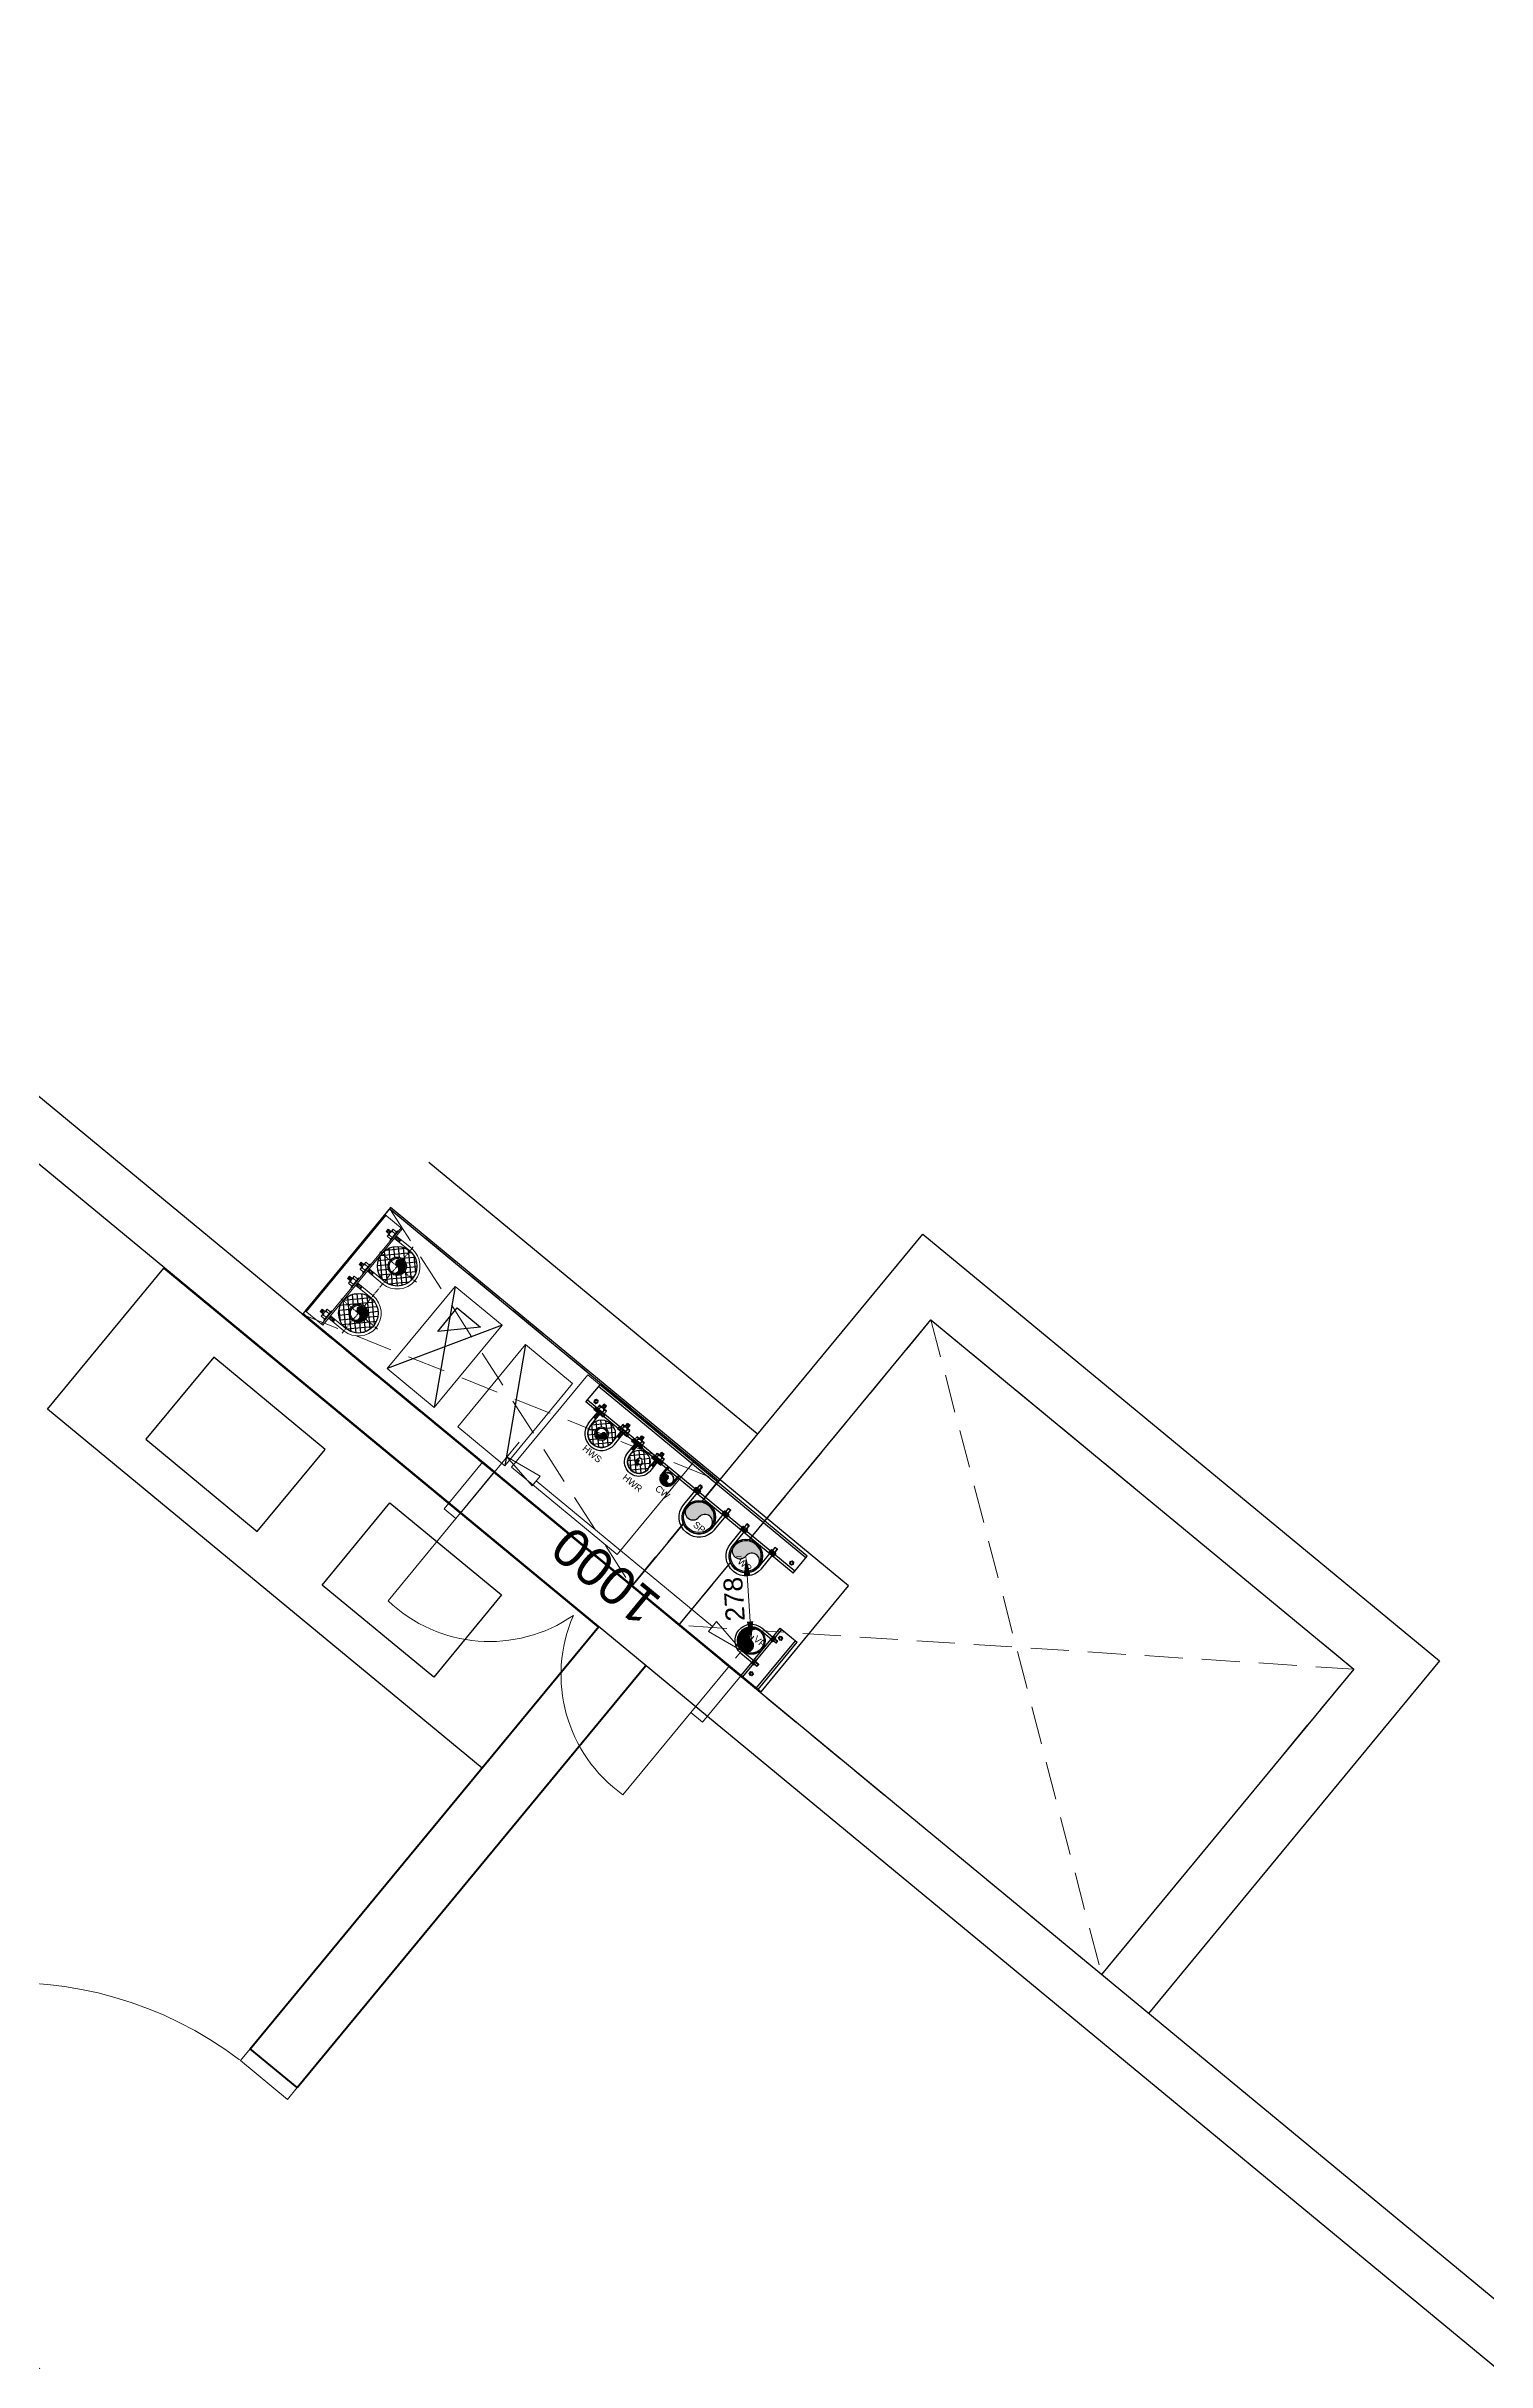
# Model space of a CAD drawing. Header units: millimetres. Extents: x -361681467 to 361175952, y -1292982 to 1550216.
# Drawn here: x -70717 to -65989, y 149950 to 157548 of the extents above; entities that cross this region are included whole.
import ezdxf

# ---------------------------------------------------------------- set-up
doc = ezdxf.new("R2010")
doc.units = ezdxf.units.MM
doc.header["$MEASUREMENT"] = 0
doc.set_wipeout_variables(frame=1)
for name, pattern in [('ACAD_ISO14W100', [24, 12, -3, 0, -3, 0, -3, 0, -3]), ('CENTER', [2, 1.25, -0.25, 0.25, -0.25]), ('COLD_WATER', [10.5, 6.5, -2, 0, -2]), ('HIDDEN', [0.375, 0.25, -0.125]), ('VENT', [3, 2, -1])]:
    doc.linetypes.add(name, pattern=pattern)
for name, color, linetype, lineweight in [('A-DOOR', 1, 'Continuous', 9), ('khung layout', 8, 'Continuous', 9), ('KT-lomo nuoc', 3, 'HIDDEN', 5), ('KT-Net cat', 1, 'Continuous', 40), ('SPE-MEP-HVAC', 140, 'Continuous', 0), ('SPE-MEP-M-SLAB OPENING', 4, 'Continuous', 0), ('SPE-MEP-M-WALL OPENING', 81, 'Continuous', 0), ('SPE-MEP-Plumbing', 90, 'Continuous', 0)]:
    doc.layers.add(name, color=color, linetype=linetype, lineweight=lineweight)
for name, color, linetype in [('A-DRAIN', 251, 'Continuous'), ('KT-Tuong', 1, 'Continuous'), ('M-CHILLEDWTR-35CHW', 63, 'CHW'), ('M-GENERAL-15', 6, 'Continuous'), ('MEP-00-GENERAL-15', 6, 'Continuous'), ('MEP-H-N-CWATR-50CW', 3, 'COLD_WATER'), ('MEP-H-N-DRAIN-70', 142, 'Continuous'), ('MEP-H-N-FITTING-35', 2, 'Continuous'), ('MEP-H-N-HWATR-50HW', 14, 'HWS'), ('MEP-H-N-HWATR-50HWR', 200, 'ACAD_ISO14W100'), ('MEP-H-N-VENT-35VE', 2, 'VENT'), ('MEP-M-DUCT-15', 6, 'Continuous'), ('MEP-M-DUCT-25', 7, 'Continuous'), ('SPE-MEP-General', 71, 'Continuous'), ('Xref_NT1+NT2_MBDV Cot vach_220729$0$ccu12-Thay', 7, 'Continuous')]:
    doc.layers.add(name, color=color, linetype=linetype)
doc.styles.get("Standard").update_dxf_attribs({"font": 'arial.ttf'})
doc.linetypes.add('CHW', pattern='A,10,-3.4,["CHW",Standard,S=1.8,R=0,X=-2.8,Y=-0.77],-3.4', length=16.8)
doc.linetypes.add('HWS', pattern='A,8.75,-0.785714,["HWS",Standard,S=3,R=0,X=0,Y=-1.5],-10.214286,8.75', length=28.5)
doc.dimstyles.new('SPE-DIM25', dxfattribs={"dimscale": 25, "dimtxt": 2.5, "dimasz": 2.5, "dimexe": 1.25, "dimexo": 0.625, "dimtad": 1, "dimdec": 0, "dimtxsty": 'Standard', "dimcen": 2.5, "dimadec": 0, "dimazin": 0, "dimtfac": 1, "dimtdec": 0, "dimtmove": 0, "dimatfit": 3, "dimldrblk": 'CLOSEDBLANK', "dimfxl": 1, "dimarcsym": 0})
doc.dimstyles.new('SPE-DIM50', dxfattribs={"dimscale": 50, "dimtxt": 2.5, "dimasz": 2.5, "dimexe": 1.25, "dimexo": 0.625, "dimtad": 1, "dimdec": 0, "dimtxsty": 'Standard', "dimblk": 'CLOSEDBLANK', "dimcen": 2.5, "dimadec": 0, "dimazin": 0, "dimtfac": 1, "dimtdec": 0, "dimtmove": 0, "dimatfit": 3, "dimldrblk": 'CLOSEDBLANK', "dimfxl": 1, "dimarcsym": 0})

# ---------------------------------------------------------------- blocks, each defined once
blk = doc.blocks.new('1.2 clear door')
for points in [[(50, 200), (50, 1400), (90, 1400), (90, 200)], [(0, 0), (50, 0), (50, 200), (0, 200)], [(1250, 0), (1300, 0), (1300, 200), (1250, 200)]]:
    blk.add_lwpolyline(points, close=True)
at = {"color": 8}
blk.add_arc((-2.6, 150), 1253.7, 2.48385, 85.39432, dxfattribs=at)
blk = doc.blocks.new('*U289')
at = {"linetype": 'HIDDEN', "ltscale": 500}
for p, q in [((1189.7, 524), (725.6, -1647.3)), ((1915.3, -1123.2), (0, 0))]:
    blk.add_line(p, q, dxfattribs=at)
blk.add_lwpolyline([(1189.7, 524), (1915.3, -1123.2), (725.6, -1647.3), (0, 0)], close=True, dxfattribs=at)
blk = doc.blocks.new('*U299')
at = {"layer": 'KT-lomo nuoc', "ltscale": 500}
for p, q in [((891.5, 1079.5), (347, -286.5)), ((1238.4, 792.9), (0, 0))]:
    blk.add_line(p, q, dxfattribs=at)
blk.add_lwpolyline([(891.5, 1079.5), (1238.4, 792.9), (347, -286.5), (0, 0)], close=True, dxfattribs=at)
blk = doc.blocks.new('A$C16B9592A')
at = {"layer": 'KT-lomo nuoc', "linetype": 'HIDDEN', "xscale": -0.9999999999999997, "rotation": 10.8976534755902}
blk.add_blockref('*U299', (9586.7, 16338.8, 0), dxfattribs=at)
at = {"layer": 'SPE-MEP-HVAC', "linetype": 'HIDDEN', "ltscale": 1000, "xscale": -1, "rotation": 254.2212213649985}
blk.add_blockref('*U289', (10843.9, 14717, 0), dxfattribs=at)
blk = doc.blocks.new('*U385')
at = {"color": 0}
blk.add_lwpolyline([(0, 0), (350, 0), (350, 200), (0, 200)], close=True, dxfattribs=at)
at = {"layer": 'MEP-M-DUCT-15'}
blk.add_lwpolyline([(50, 150), (150, 50), (50, 50), (50, 150)], dxfattribs=at)
for points in [[(50, 50), (50, 150), (150, 50), (50, 50)], [(150, 50), (300, 150), (50, 150), (150, 50)]]:
    blk.add_solid(points, dxfattribs=at)
at = {"layer": 'MEP-M-DUCT-25'}
for p, q in [((0, 200), (350, 0)), ((0, 0), (350, 200))]:
    blk.add_line(p, q, dxfattribs=at)
blk = doc.blocks.new('*U386')
at = {"color": 0}
blk.add_lwpolyline([(0, 0), (350, 0), (350, 200), (0, 200)], close=True, dxfattribs=at)
at = {"layer": 'MEP-M-DUCT-15'}
for points in [[(50, 50), (50, 150), (150, 50), (50, 50)], [(300, 150), (50, 150), (150, 50), (300, 150)]]:
    blk.add_solid(points, dxfattribs=at)
at = {"layer": 'MEP-M-DUCT-25'}
blk.add_line((0, 0), (350, 200), dxfattribs=at)
blk = doc.blocks.new('*U394')
at = {"color": 0, "linetype": 'Continuous'}
for p, q in [((-6.5, 3.8), (0, 7.5)), ((-6.5, -3.8), (-6.5, 3.8)), ((6.5, 3.8), (0, 7.5)), ((6.5, -3.8), (6.5, 3.8)), ((-6.5, -3.8), (0, -7.5)), ((6.5, -3.8), (0, -7.5))]:
    blk.add_line(p, q, dxfattribs=at)
for radius in [6.5, 3.4]:
    blk.add_circle((0, 0), radius, dxfattribs=at)
blk.add_arc((0, 0), 4, 250, 160, dxfattribs=at)
blk = doc.blocks.new('*U367')
at = {"layer": 'MEP-00-GENERAL-15'}
for p, q in [((-1881.9, 0), (-999.2, 0)), ((-1881.9, 0), (-1881.9, -72.2)), ((-999.2, 0), (-999.2, -72.2)), ((-1881.9, -7.2), (-999.2, -7.2)), ((-1881.9, -65), (-999.2, -65)), ((-1881.9, -72.2), (-999.2, -72.2))]:
    blk.add_line(p, q, dxfattribs=at)
at = {"layer": 'khung layout', "xscale": -1, "rotation": 270}
for p in [(-1856.9, -21.9), (-1024.2, -21.9)]:
    blk.add_blockref('*U394', p, dxfattribs=at)
blk = doc.blocks.new('nut3f')
at = {"linetype": 'Continuous'}
for p, q in [((4, 15), (3, 13)), ((15, 8), (4, 8)), ((4, -15), (3, -13)), ((15, -8), (4, -8))]:
    blk.add_line(p, q, dxfattribs=at)
blk.add_lwpolyline([(0, -16), (3, -16), (3, 16), (0, 16)], close=True)
for points in [[(4, 15, 0.295391), (4, 8, 0.147477), (4, -8, 0.295391), (4, -15)], [(15, -15, 0.295391), (15, -8, 0.147477), (15, 8, 0.295391), (15, 15, 0.295391)]]:
    blk.add_lwpolyline(points, format="xyb", dxfattribs=at)
for points in [[(3, -13), (3, 13)], [(4, 15), (15, 15)], [(15, 15), (16, 13), (16, -13), (15, -15)], [(16, -13), (16, 13)], [(15, -15), (4, -15)]]:
    blk.add_lwpolyline(points, dxfattribs=at)
blk = doc.blocks.new('A$C7E1B1627')
for p, q in [((5.4, 9.9, 0), (5.4, -3.5, 0)), ((15.6, 9.9, 0), (5.4, 9.9, 0)), ((6.4, 9.9, 0), (6.4, -3.5, 0)), ((14.5, 9.9, 0), (14.5, -3.5, 0)), ((15.6, -3.5, 0), (15.6, 9.9, 0)), ((5.4, -3.5, 0), (15.6, -3.5, 0)), ((6.9, -5, 0), (5.4, -3.5, 0)), ((5.4, -3.5, 0), (15.6, -3.5, 0)), ((14, -5, 0), (6.9, -5, 0)), ((15.6, -3.5, 0), (14, -5, 0))]:
    blk.add_line(p, q)
at = {"xscale": 0.6346153849304894, "yscale": 0.6350852196133432, "zscale": 0.6346153849304894, "rotation": 270}
blk.add_blockref('nut3f', (10.5, 20, 0), dxfattribs=at)
blk = doc.blocks.new('M80')
at = {"extrusion": (0, 0, -1)}
for p, q in [((0, 53.4), (-48, 53.4)), ((0, 45.2), (-48, 45.2)), ((0, -45.2), (-48, -45.2)), ((0, -53.4), (-48, -53.4))]:
    blk.add_line(p, q, dxfattribs=at)
for radius in [53.4, 45.2]:
    blk.add_arc((0, 0), radius, 89.99999, 269.99999, dxfattribs=at)
at = {"extrusion": (0, 0, -1), "xscale": -0.8181818181818181, "yscale": 0.8181818181818181, "zscale": 0.8181818181818181, "rotation": 89.99999494931724}
blk.add_blockref('A$C7E1B1627', (64.3, 57.9, 0), dxfattribs=at)
at = {"xscale": -0.8181818181818181, "yscale": 0.8181818181818181, "zscale": -0.8181818181818181, "rotation": 270.0000050506828}
blk.add_blockref('A$C7E1B1627', (-64.3, -57.9, 0), dxfattribs=at)
blk = doc.blocks.new('A$C2E6932DA')
blk.add_wipeout([(55.2, 0), (54.8, -6.9), (53.5, -13.7), (51.4, -20.3), (48.4, -26.6), (44.7, -32.5), (40.3, -37.8), (35.2, -42.6), (29.6, -46.6), (23.5, -50), (17.1, -52.5), (10.4, -54.3), (3.5, -55.1), (-3.5, -55.1), (-10.4, -54.3), (-17.1, -52.5), (-23.5, -50), (-29.6, -46.6), (-35.2, -42.6), (-40.3, -37.8), (-44.7, -32.5), (-48.4, -26.6), (-51.4, -20.3), (-53.5, -13.7), (-54.8, -6.9), (-55.2, 0), (-54.8, 6.9), (-53.5, 13.7), (-51.4, 20.3), (-48.4, 26.6), (-44.7, 32.5), (-40.3, 37.8), (-35.2, 42.6), (-29.6, 46.6), (-23.5, 50), (-17.1, 52.5), (-10.4, 54.3), (-3.5, 55.1), (3.5, 55.1), (10.4, 54.3), (17.1, 52.5), (23.5, 50), (29.6, 46.6), (35.2, 42.6), (40.3, 37.8), (44.7, 32.5), (48.4, 26.6), (51.4, 20.3), (53.5, 13.7), (54.8, 6.9)])
h = blk.add_hatch(color=256)
edge = h.paths.add_edge_path()
edge.add_arc((25.4, 0), 25.4, 0, 180)
edge.add_arc((-25.4, 0), 25.4, -180, 0, ccw=False)
edge.add_arc((0, 0), 50.8, 0, 180, ccw=False)
for radius in [55.2, 50.8]:
    blk.add_circle((0, 0), radius)
for centre, radius, start, end in [((0, 0), 50.8, 0, 180), ((25.4, 0), 25.4, 0, 180), ((-25.4, 0), 25.4, 180, 0)]:
    blk.add_arc(centre, radius, start, end)
blk = doc.blocks.new('Pipe-DN32')
for points in [[(-98, -50, 0.414214), (-80, -68), (-80, -50, -1)], [(-62, -50, 1), (-80, -50)], [(-62, -50), (-80, -50), (-80, -68, 0.414214)]]:
    blk.add_hatch(color=256).paths.add_polyline_path(points)
at = {"layer": 'M-GENERAL-15'}
h = blk.add_hatch(dxfattribs=at)
h.set_pattern_fill('ANSI37', color=256, scale=5, style=0)
h.set_pattern_definition([(45, (520, 1422.5), (-11.22532, 11.22532), []), (135, (520, 1422.5), (-11.22532, -11.22532), [])])
edge = h.paths.add_edge_path()
edge.add_arc((-80, -50), 45, 0, 360)
edge = h.paths.add_edge_path(flags=17)
edge.add_arc((-80, -50), 22.5, 0, 360)
for radius in [22.5, 18]:
    blk.add_circle((-80, -50), radius)
for centre, start, end in [((-89, -50), 180, 0), ((-71, -50), 0, 180)]:
    blk.add_arc(centre, 9, start, end)
at = {"layer": 'M-CHILLEDWTR-35CHW'}
blk.add_circle((-80, -50), 45, dxfattribs=at)
at = {"layer": 'MEP-H-N-FITTING-35'}
for p, q in [((-150, 2.5), (-150, -5)), ((-110, 2.5), (-150, 2.5)), ((-145, 17.5), (-145, 2.5)), ((-115, 17.5), (-145, 17.5)), ((-137.5, 2.5), (-137.5, 12.4)), ((-125, 30), (-135, 30)), ((-135, 17.5), (-135, 30)), ((-125, 25.8), (-135, 25.8)), ((-125, 21.7), (-135, 21.7)), ((-125, 17.5), (-125, 30)), ((-122.5, 2.5), (-122.5, 12.4)), ((-115, 17.5), (-115, 2.5)), ((-110, 2.5), (-110, -5)), ((-50, 2.5), (-50, -5)), ((-10, 2.5), (-50, 2.5)), ((-45, 17.5), (-45, 2.5)), ((-15, 17.5), (-45, 17.5)), ((-37.5, 2.5), (-37.5, 12.4)), ((-25, 30), (-35, 30)), ((-35, 17.5), (-35, 30)), ((-25, 25.8), (-35, 25.8)), ((-25, 21.7), (-35, 21.7)), ((-25, 17.5), (-25, 30)), ((-22.5, 2.5), (-22.5, 12.4)), ((-15, 17.5), (-15, 2.5)), ((-10, 2.5), (-10, -5)), ((-110, -5), (-150, -5)), ((-135, -50), (-135, -4.6)), ((-125, -7.6), (-135, -7.6)), ((-125, -12.1), (-135, -12.1)), ((-125, -16.6), (-135, -16.6)), ((-125, -21.1), (-135, -21.1)), ((-125, -24.6), (-135, -24.6)), ((-125, -50), (-125, -4.6)), ((-10, -5), (-50, -5)), ((-35, -50), (-35, -4.6)), ((-25, -7.6), (-35, -7.6)), ((-25, -12.1), (-35, -12.1)), ((-25, -16.6), (-35, -16.6)), ((-25, -21.1), (-35, -21.1)), ((-25, -24.6), (-35, -24.6)), ((-25, -50), (-25, -4.6))]:
    blk.add_line(p, q, dxfattribs=at)
for centre, radius, start, end in [((-144.1, 10.7), 6.83, 14.37211, 97.43241), ((-130, 9.4), 8.08, 21.80452, 158.19548), ((-115.9, 10.7), 6.83, 82.56759, 165.62789), ((-44.1, 10.7), 6.83, 14.37211, 97.43241), ((-30, 9.4), 8.08, 21.80452, 158.19548), ((-15.9, 10.7), 6.83, 82.56759, 165.62789), ((-80, -50), 55, 180, 0), ((-80, -50), 45, 180, 0)]:
    blk.add_arc(centre, radius, start, end, dxfattribs=at)
blk = doc.blocks.new('*U392')
blk.add_blockref('Pipe-DN32', (172.5, 5))
blk = doc.blocks.new('Pipe-DN20')
for points in [[(-80, -38.5, -0.908893), (-90.5, -38.5, 0.386545), (-80, -48)], [(-69.5, -38.5, 0.908893), (-80, -38.5)], [(-69.5, -38.5), (-80, -38.5), (-80, -48, 0.386545)]]:
    blk.add_hatch(color=256).paths.add_polyline_path(points)
at = {"layer": 'M-GENERAL-15'}
h = blk.add_hatch(dxfattribs=at)
h.set_pattern_fill('ANSI37', color=256, scale=5, style=0)
h.set_pattern_definition([(45, (520, 1435), (-11.22532, 11.22532), []), (135, (520, 1435), (-11.22532, -11.22532), [])])
edge = h.paths.add_edge_path()
edge.add_arc((-80, -37.5), 37.5, 0, 360)
edge = h.paths.add_edge_path(flags=17)
edge.add_arc((-80, -37.5), 12.5, 0, 360)
for radius in [12.5, 10.5]:
    blk.add_circle((-80, -37.5), radius)
for centre, start, end in [((-85.2, -38), 185.46502, 354.53498), ((-74.8, -39), 5.46502, 174.53498)]:
    blk.add_arc(centre, 5.25, start, end)
at = {"layer": 'M-CHILLEDWTR-35CHW'}
blk.add_circle((-80, -37.5), 37.5, dxfattribs=at)
at = {"layer": 'MEP-H-N-FITTING-35'}
for p, q in [((-142.5, 7.5), (-142.5, 0)), ((-102.5, 0), (-142.5, 0)), ((-137.5, 22.5), (-137.5, 7.5)), ((-130, 7.5), (-130, 17.4)), ((-117.5, 35), (-127.5, 35)), ((-127.5, 22.5), (-127.5, 35)), ((-117.5, 30.8), (-127.5, 30.8)), ((-117.5, 26.7), (-127.5, 26.7)), ((-127.5, -38.5), (-127.5, 0)), ((-117.5, 22.5), (-117.5, 35)), ((-117.5, -38.5), (-117.5, 0)), ((-115, 7.5), (-115, 17.4)), ((-107.5, 22.5), (-107.5, 7.5)), ((-102.5, 7.5), (-102.5, 0)), ((-57.5, 7.5), (-57.5, 0)), ((-17.5, 0), (-57.5, 0)), ((-52.5, 22.5), (-52.5, 7.5)), ((-45, 7.5), (-45, 17.4)), ((-32.5, 35), (-42.5, 35)), ((-42.5, 22.5), (-42.5, 35)), ((-32.5, 30.8), (-42.5, 30.8)), ((-32.5, 26.7), (-42.5, 26.7)), ((-42.5, -38.5), (-42.5, 0)), ((-32.5, 22.5), (-32.5, 35)), ((-32.5, -38.5), (-32.5, 0)), ((-30, 7.5), (-30, 17.4)), ((-22.5, 22.5), (-22.5, 7.5)), ((-17.5, 7.5), (-17.5, 0)), ((-117.5, -2.6), (-127.5, -2.6)), ((-117.5, -7.1), (-127.5, -7.1)), ((-117.5, -11.6), (-127.5, -11.6)), ((-117.5, -16.1), (-127.5, -16.1)), ((-117.5, -19.6), (-127.5, -19.6)), ((-32.5, -2.6), (-42.5, -2.6)), ((-32.5, -7.1), (-42.5, -7.1)), ((-32.5, -11.6), (-42.5, -11.6)), ((-32.5, -16.1), (-42.5, -16.1)), ((-32.5, -19.6), (-42.5, -19.6))]:
    blk.add_line(p, q, dxfattribs=at)
at = {"layer": 'MEP-H-N-FITTING-35', "linetype": 'Continuous'}
for p, q in [((-102.5, 7.5), (-142.5, 7.5)), ((-107.5, 22.5), (-137.5, 22.5)), ((-17.5, 7.5), (-57.5, 7.5)), ((-22.5, 22.5), (-52.5, 22.5))]:
    blk.add_line(p, q, dxfattribs=at)
at = {"layer": 'MEP-H-N-FITTING-35'}
for centre, radius, start, end in [((-136.6, 15.8), 6.83, 14.37211, 97.43241), ((-122.5, 14.4), 8.08, 21.80452, 158.19548), ((-108.4, 15.8), 6.83, 82.56759, 165.62789), ((-51.6, 15.8), 6.83, 14.37211, 97.43241), ((-37.5, 14.4), 8.08, 21.80452, 158.19548), ((-23.4, 15.8), 6.83, 82.56759, 165.62789), ((-80, -37.5), 47.5, 178.678, 1.322), ((-80, -37.5), 37.5, 178.51213, 1.48787)]:
    blk.add_arc(centre, radius, start, end, dxfattribs=at)
blk = doc.blocks.new('*U389')
blk.add_blockref('Pipe-DN20', (170, 0))
blk = doc.blocks.new('m110')
at = {"extrusion": (0, 0, -1)}
for p, q in [((0, 65.2), (-59.1, 65.2)), ((0, 55.2), (-59.1, 55.2)), ((0, -55.2), (-59.1, -55.2)), ((0, -65.2), (-59.1, -65.2))]:
    blk.add_line(p, q, dxfattribs=at)
for radius in [65.3, 55.2]:
    blk.add_arc((0, 0), radius, 90.00001, 270.00001, dxfattribs=at)
at = {"zscale": -1, "rotation": 269.9999949493172}
blk.add_blockref('A$C7E1B1627', (-79.1, 70.7, 0), dxfattribs=at)
at = {"extrusion": (0, 0, -1), "rotation": 90.00000505068277}
blk.add_blockref('A$C7E1B1627', (79.1, -70.7, 0), dxfattribs=at)
blk = doc.blocks.new('CHILLED-DN50')
at = {"layer": 'M-CHILLEDWTR-35CHW'}
for points in [[(-100, -96), (-100, -70, -1), (-126, -70, 0.414214)], [(-100, -70), (-74, -70, 1)], [(-100, -96, 0.414214), (-74, -70), (-100, -70)], [(74, -70, 1), (100, -70), (100, -96, -0.414214)], [(100, -70), (126, -70, 1)], [(100, -96, 0.414214), (126, -70), (100, -70)]]:
    blk.add_hatch(color=256, dxfattribs=at).paths.add_polyline_path(points)
at = {"layer": 'M-GENERAL-15'}
h = blk.add_hatch(dxfattribs=at)
h.set_pattern_fill('ANSI37', color=256, scale=5, style=0)
h.set_pattern_definition([(45, (500, 1402.5), (-11.22532, 11.22532), []), (135, (500, 1402.5), (-11.22532, -11.22532), [])])
edge = h.paths.add_edge_path()
edge.add_arc((-100, -70), 65, 0, 360)
edge = h.paths.add_edge_path(flags=17)
edge.add_arc((-100, -70), 30, 0, 360)
h = blk.add_hatch(dxfattribs=at)
h.set_pattern_fill('ANSI37', color=256, scale=5, style=0)
h.set_pattern_definition([(135, (-500, 1402.5), (11.22532, 11.22532), []), (45, (-500, 1402.5), (11.22532, -11.22532), [])])
edge = h.paths.add_edge_path()
edge.add_arc((100, -70), 65, 0, 360)
edge = h.paths.add_edge_path(flags=17)
edge.add_arc((100, -70), 30, 0, 360)
for p, q in [((205, 70), (-205, 70)), ((-205, -5), (-205, 70)), ((205, 65), (-205, 65)), ((205, 0), (-205, 0)), ((-190, 2.9), (-190, 0.4)), ((-150, 2.9), (-190, 2.9)), ((-185, 17.9), (-185, 2.9)), ((-155, 17.9), (-185, 17.9)), ((-177.5, 2.9), (-177.5, 12.8)), ((-165, 30.4), (-175, 30.4)), ((-175, 17.9), (-175, 30.4)), ((-165, 26.1), (-175, 26.1)), ((-165, 22.1), (-175, 22.1)), ((-165, 17.9), (-165, 30.4)), ((-162.5, 2.9), (-162.5, 12.8)), ((-155, 17.9), (-155, 2.9)), ((-150, 2.9), (-150, 0.4)), ((-50, 2.9), (-50, 0.4)), ((-10, 2.9), (-50, 2.9)), ((-45, 17.9), (-45, 2.9)), ((-15, 17.9), (-45, 17.9)), ((-37.5, 2.9), (-37.5, 12.8)), ((-25, 30.4), (-35, 30.4)), ((-35, 17.9), (-35, 30.4)), ((-25, 26.1), (-35, 26.1)), ((-25, 22.1), (-35, 22.1)), ((-25, 17.9), (-25, 30.4)), ((-22.5, 2.9), (-22.5, 12.8)), ((-15, 17.9), (-15, 2.9)), ((-10, 2.9), (-10, 0.4)), ((10, 2.9), (10, 0.4)), ((10, 2.9), (50, 2.9)), ((15, 17.9), (15, 2.9)), ((15, 17.9), (45, 17.9)), ((22.5, 2.9), (22.5, 12.8)), ((25, 30.4), (35, 30.4)), ((25, 17.9), (25, 30.4)), ((25, 26.1), (35, 26.1)), ((25, 22.1), (35, 22.1)), ((35, 17.9), (35, 30.4)), ((37.5, 2.9), (37.5, 12.8)), ((45, 17.9), (45, 2.9)), ((50, 2.9), (50, 0.4)), ((150, 2.9), (150, 0.4)), ((150, 2.9), (190, 2.9)), ((155, 17.9), (155, 2.9)), ((155, 17.9), (185, 17.9)), ((162.5, 2.9), (162.5, 12.8)), ((165, 30.4), (175, 30.4)), ((165, 17.9), (165, 30.4)), ((165, 26.1), (175, 26.1)), ((165, 22.1), (175, 22.1)), ((175, 17.9), (175, 30.4)), ((177.5, 2.9), (177.5, 12.8)), ((185, 17.9), (185, 2.9)), ((190, 2.9), (190, 0.4)), ((205, -5), (205, 70)), ((205, -5), (-205, -5)), ((-175, -70), (-175, -5)), ((-165, -7.2), (-175, -7.2)), ((-165, -11.7), (-175, -11.7)), ((-165, -16.2), (-175, -16.2)), ((-165, -20.7), (-175, -20.7)), ((-165, -24.2), (-175, -24.2)), ((-165, -70), (-165, -5)), ((-35, -70), (-35, -5)), ((-25, -7.2), (-35, -7.2)), ((-25, -11.7), (-35, -11.7)), ((-25, -16.2), (-35, -16.2)), ((-25, -20.7), (-35, -20.7)), ((-25, -24.2), (-35, -24.2)), ((-25, -70), (-25, -5)), ((25, -70), (25, -5)), ((25, -7.2), (35, -7.2)), ((25, -11.7), (35, -11.7)), ((25, -16.2), (35, -16.2)), ((25, -20.7), (35, -20.7)), ((25, -24.2), (35, -24.2)), ((35, -70), (35, -5)), ((165, -70), (165, -5)), ((165, -7.2), (175, -7.2)), ((165, -11.7), (175, -11.7)), ((165, -16.2), (175, -16.2)), ((165, -20.7), (175, -20.7)), ((165, -24.2), (175, -24.2)), ((175, -70), (175, -5))]:
    blk.add_line(p, q)
at = {"color": 8, "linetype": 'CENTER', "ltscale": 10}
for p, q in [((-100, -152), (-100, 3.5)), ((100, -152), (100, 3.5)), ((182.8, -70), (-184.5, -70))]:
    blk.add_line(p, q, dxfattribs=at)
for centre, radius, start, end in [((-184.1, 11.1), 6.83, 14.37211, 97.43241), ((-170, 9.8), 8.08, 21.80452, 158.19548), ((-155.9, 11.1), 6.83, 82.56759, 165.62789), ((-44.1, 11.1), 6.83, 14.37211, 97.43241), ((-30, 9.8), 8.08, 21.80452, 158.19548), ((-15.9, 11.1), 6.83, 82.56759, 165.62789), ((15.9, 11.1), 6.83, 14.37211, 97.43241), ((30, 9.8), 8.08, 21.80452, 158.19548), ((44.1, 11.1), 6.83, 82.56759, 165.62789), ((155.9, 11.1), 6.83, 14.37211, 97.43241), ((170, 9.8), 8.08, 21.80452, 158.19548), ((184.1, 11.1), 6.83, 82.56759, 165.62789), ((-100, -70), 75, 180, 0), ((100, -70), 75, 180, 0)]:
    blk.add_arc(centre, radius, start, end)
at = {"color": 2}
for centre, start, end in [((-113, -70), 180, 0), ((-87, -70), 0, 180), ((87, -70), 180, 0), ((113, -70), 0, 180)]:
    blk.add_arc(centre, 13, start, end, dxfattribs=at)
at = {"layer": 'M-CHILLEDWTR-35CHW'}
for centre, radius in [((-100, -70), 65), ((-100, -70), 30), ((-100, -70), 26), ((100, -70), 65), ((100, -70), 30), ((100, -70), 26)]:
    blk.add_circle(centre, radius, dxfattribs=at)
blk = doc.blocks.new('*U387')
blk.add_blockref('CHILLED-DN50', (205, 5))
blk = doc.blocks.new('*D366')
at = {"layer": 'Defpoints', "color": 0, "transparency": 16777216}
for p in [(311.6, -1628.2, 0), (109, -1818.4, 0.1), (109, -1818.4)]:
    blk.add_point(p, dxfattribs=at)
at = {"layer": 'SPE-MEP-HVAC', "color": 0, "lineweight": -2, "transparency": 16777216}
for p, q in [((266, -1671), (154.6, -1775.6)), ((300.9, -1616.8), (290.2, -1605.4)), ((98.3, -1807), (87.6, -1795.6))]:
    blk.add_line(p, q, dxfattribs=at)
at = {"layer": 'SPE-MEP-HVAC', "color": 0, "transparency": 16777216}
for points in [[(258.9, -1663.4), (273.1, -1678.6), (311.6, -1628.2)], [(147.4, -1768), (161.7, -1783.2), (109, -1818.4)]]:
    blk.add_solid(points, dxfattribs=at)
at = {"layer": 'SPE-MEP-HVAC', "color": 0, "transparency": 16777216, "insert": (177.7, -1688.6), "char_height": 62.5, "attachment_point": 5, "rotation": 43.19961}
blk.add_mtext('278', dxfattribs=at)
blk = doc.blocks.new('_ClosedBlank')
at = {"linetype": 'ByBlock', "lineweight": -2}
for p, q in [((-1, 0.167), (0, 0)), ((-1, 0.167), (-1, -0.167)), ((0, 0), (-1, -0.167))]:
    blk.add_line(p, q, dxfattribs=at)
blk = doc.blocks.new('*U388')
at = {"layer": 'MEP-00-GENERAL-15'}
for p, q in [((-1335.5, 0), (-1134.3, 0)), ((-1335.5, 0), (-1335.5, -72.2)), ((-1134.3, 0), (-1134.3, -72.2)), ((-1335.5, -7.2), (-1134.3, -7.2)), ((-1335.5, -65), (-1134.3, -65)), ((-1335.5, -72.2), (-1134.3, -72.2))]:
    blk.add_line(p, q, dxfattribs=at)
at = {"layer": 'khung layout', "xscale": -1, "rotation": 270}
for p in [(-1310.5, -21.9), (-1159.3, -21.9)]:
    blk.add_blockref('*U394', p, dxfattribs=at)
blk = doc.blocks.new('*D365')
at = {"layer": 'Defpoints', "color": 0, "transparency": 16777216}
for p in [(-201, -815.7, 0), (63.2, -815.7), (-0.3, -1815.7, 0)]:
    blk.add_point(p, dxfattribs=at)
at = {"layer": 'SPE-MEP-Plumbing', "color": 0, "lineweight": -2, "transparency": 16777216}
for p, q in [((-169.7, -815.7), (125.7, -815.7)), ((63.2, -1690.7), (63.2, -940.7)), ((31, -1815.7), (125.7, -1815.7))]:
    blk.add_line(p, q, dxfattribs=at)
at = {"layer": 'SPE-MEP-Plumbing', "color": 0, "lineweight": -2, "transparency": 16777216, "xscale": 125, "yscale": 125, "zscale": 125}
for p, rotation in [((63.2, -815.7), 90), ((63.2, -1815.7), 270)]:
    blk.add_blockref('_ClosedBlank', p, dxfattribs=dict(at, rotation=rotation))
at = {"layer": 'SPE-MEP-Plumbing', "color": 0, "transparency": 16777216, "insert": (-31.9, -1315.7), "char_height": 125, "attachment_point": 5, "rotation": 90}
blk.add_mtext('1000', dxfattribs=at)
blk = doc.blocks.new('A$C650A439E')
at = {"layer": 'SPE-MEP-Plumbing'}
for p, q in [((-199.4, -815.7, 0), (-549.4, -815.7, 0)), ((-199.4, -1815.7, 0), (-549.4, -1815.7, 0))]:
    blk.add_line(p, q, dxfattribs=at)
at = {"layer": 'SPE-MEP-Plumbing', "elevation": 0}
for points in [[(-199.4, -765.7), (-199.4, -815.7), (-0.3, -815.7), (-0.3, -765.7)], [(-199.4, -1865.7), (-199.4, -1815.7), (-0.3, -1815.7), (-0.3, -1865.7)]]:
    blk.add_lwpolyline(points, close=True, dxfattribs=at)
at = {"layer": 'SPE-MEP-Plumbing'}
for centre, start, end in [((-67.4, -850.7, 0), 175.8447, 254.16691), ((-67.4, -1780.7, 0), 105.83309, 184.1553)]:
    blk.add_arc(centre, 483.3, start, end, dxfattribs=at)
at = {"extrusion": (1.41421e-16, -1.11649e-20, -1), "xscale": -1, "rotation": 270.004523365185}
blk.add_blockref('*U367', (-367.8, 98.1, 0), dxfattribs=at)
at = {"layer": 'MEP-H-N-FITTING-35', "extrusion": (2.4718e-08, 6.62142e-09, 1), "xscale": 0.4645550527903626, "yscale": 0.4645550527903626, "zscale": 0.4645550527903626, "rotation": 179.9969742462926}
blk.add_blockref('M80', (342.7, -1268.9, 0), dxfattribs=at)
at = {"layer": 'MEP-H-N-FITTING-35', "rotation": 179.995432882547}
for p in [(311.6, -1428.7, 0), (311.6, -1428.7, 0), (311.6, -1628.7, 0), (311.6, -1628.7, 0)]:
    blk.add_blockref('m110', p, dxfattribs=at)
at = {"layer": 'MEP-H-N-HWATR-50HW', "rotation": 269.995476634815}
blk.add_blockref('*U392', (364.4, -914.8, 0), dxfattribs=at)
at = {"layer": 'MEP-H-N-VENT-35VE', "linetype": 'Continuous', "extrusion": (-7.07163e-17, -7.07051e-17, -1), "xscale": -0.8189338235294095, "yscale": 0.8189338235294101, "zscale": -0.8189338235294095, "rotation": 0.004479612916847841}
blk.add_blockref('A$C2E6932DA', (-109, -1818.4, -0.1), dxfattribs=at)
at = {"layer": 'SPE-MEP-M-SLAB OPENING', "rotation": 359.995476634815}
blk.add_blockref('*U387', (11, -75), dxfattribs=at)
at = {"layer": 'SPE-MEP-M-WALL OPENING', "color": 4, "rotation": 179.9954766348149}
blk.add_blockref('*U385', (386, -328.8, 0), dxfattribs=at)
at = {"layer": 'SPE-MEP-M-WALL OPENING', "color": 1, "rotation": 179.9954766348149}
blk.add_blockref('*U386', (386, -628.8), dxfattribs=at)
at = {"layer": 'SPE-MEP-HVAC', "char_height": 21.77, "attachment_point": 1, "rotation": 270}
for s, insert in [('HWS', (259.7, -990.2, 0)), ('HWR', (269.9, -1152.4, 0))]:
    blk.add_mtext_dynamic_manual_height_columns(s, width=59.992, gutter_width=108866.8, heights=[0], dxfattribs=dict(at, insert=insert))
at = {"extrusion": (-1.11649e-20, -1.41421e-16, -1), "xscale": -0.9999999999999999, "rotation": 0.00452336518505625}
blk.add_blockref('*U388', (-1335.2, -1865.8, 0), dxfattribs=at)
at = {"layer": 'MEP-H-N-CWATR-50CW', "extrusion": (-2.4718e-08, -6.62142e-09, -1), "xscale": 0.3799653488124057, "yscale": 0.3799653488124057, "zscale": -0.3799653488123937, "rotation": 270.0030257537064}
blk.add_blockref('A$C2E6932DA', (-342.7, -1268.8, 0), dxfattribs=at)
at = {"layer": 'MEP-H-N-DRAIN-70', "ltscale": 0.1, "extrusion": (7.07051e-17, -7.07163e-17, -1), "xscale": -0.9950657894736832, "yscale": 0.9950657894736831, "zscale": -0.9950657894736832, "rotation": 90.0044796123493}
for p in [(-311.6, -1428.2, 0), (-311.6, -1628.2, 0)]:
    blk.add_blockref('A$C2E6932DA', p, dxfattribs=at)
at = {"layer": 'MEP-H-N-FITTING-35', "xscale": 1.00124878968727, "yscale": 1.00124878968727, "zscale": 1.00124878968727, "rotation": 89.9955203870828}
blk.add_blockref('M80', (109.1, -1818.4, 0.1), dxfattribs=at)
at = {"layer": 'SPE-MEP-HVAC', "insert": (134.8, -1822.3, 0), "char_height": 21.77, "attachment_point": 1, "rotation": 270}
blk.add_mtext_dynamic_manual_height_columns('VP', width=59.992, gutter_width=108866.8, heights=[0], dxfattribs=at)
at = {"layer": 'SPE-MEP-Plumbing'}
dim = blk.add_linear_dim(base=(63.2, -815.7, 0), p1=(-0.3, -1815.7, 0), p2=(-201, -815.7, 0), angle=90, dimstyle='SPE-DIM50', dxfattribs=at)
dim.commit()
dim.dimension.update_dxf_attribs({"geometry": '*D365', "text_midpoint": (-31.9, -1315.7, 0)})
at = {"layer": 'SPE-MEP-General'}
blk.add_lwpolyline([(0, 0), (-0.2, -1950.2), (450.1, -1950.2), (450.3, 0)], close=True, dxfattribs=at)
at = {"layer": 'MEP-H-N-HWATR-50HWR', "xscale": -1, "rotation": 269.9954766348149}
blk.add_blockref('*U389', (363.8, -1251.1, 0), dxfattribs=at)
at = {"layer": 'SPE-MEP-HVAC', "char_height": 21.77, "attachment_point": 1, "rotation": 270}
for s, insert in [('CW', (310, -1258, 0)), ('SP', (297.9, -1429.7, 0)), ('WP', (297.9, -1619.2, 0))]:
    blk.add_mtext_dynamic_manual_height_columns(s, width=59.992, gutter_width=108866.8, heights=[0], dxfattribs=dict(at, insert=insert))
at = {"layer": 'SPE-MEP-HVAC'}
dim = blk.add_aligned_dim(p1=(311.6, -1628.2, 0), p2=(109, -1818.4, 0.1), distance=0, dimstyle='SPE-DIM25', dxfattribs=at)
dim.commit()
dim.dimension.update_dxf_attribs({"geometry": '*D366', "text_midpoint": (177.7, -1688.6, 0)})
blk = doc.blocks.new('A$C37EB1297')
at = {"layer": 'SPE-MEP-HVAC'}
blk.add_blockref('A$C650A439E', (26182.2, 3277.8, 0), dxfattribs=at)
at = {"layer": 'SPE-MEP-HVAC', "color": 1, "elevation": 0}
blk.add_lwpolyline([(26622.1, 1978.1), (26228.6, 1978.1), (26228.6, 2428.1), (26622.1, 2428.1)], close=True, dxfattribs=at)

msp = doc.modelspace()

# ---------------------------------------------------------------- linework, layer by layer
at = {"layer": 'A-DRAIN', "extrusion": (-1.10056e-06, 9.20833e-07, 1), "elevation": 41}
for points in [[(-70713.1, 153075.7), (-70331, 153538.3), (-68904.8, 152360.4), (-69286.9, 151897.9)], [(-69812, 152497.9), (-69589.4, 152768.1), (-69222.8, 152466.1), (-69445.3, 152195.9)]]:
    msp.add_lwpolyline(points, close=True, dxfattribs=at)
at = {"layer": 'A-DRAIN', "extrusion": (3.92969e-07, -3.12968e-07, 1), "elevation": 40.7}
msp.add_lwpolyline([(-70024.6, 152673.6), (-69801.3, 152943.1), (-70167.1, 153246.2), (-70390.4, 152976.6)], close=True, dxfattribs=at)
at = {"layer": 'KT-Net cat', "extrusion": (1.61756e-06, -1.33584e-06, 1), "elevation": 20}
for points in [[(-70048, 150976.3), (-68903.4, 152362.3)], [(-69893.7, 150849), (-68750.7, 152233.1)], [(-69893.7, 150849), (-70048, 150976.3)]]:
    msp.add_lwpolyline(points, dxfattribs=at)
at = {"layer": 'KT-Tuong'}
for p, q in [((-69461, 153885.7, 0), (-68383.1, 152995.5, 0)), ((-69588.3, 153731.5, 0), (-68510.4, 152841.2, 0))]:
    msp.add_line(p, q, dxfattribs=at)
at = {"layer": 'KT-Tuong', "elevation": 0}
for points in [[(-71883.3, 155044), (-59889.3, 145138.9)], [(-71833.5, 154782.3), (-59997.6, 145007.8)], [(-68795, 152493.5), (-67839.9, 153650.1), (-66143.5, 152249.2), (-67098.7, 151092.6)], [(-68640.8, 152366.1), (-67813, 153368.5), (-66425.1, 152222.3), (-67252.9, 151220)]]:
    msp.add_lwpolyline(points, dxfattribs=at)
at = {"layer": 'Xref_NT1+NT2_MBDV Cot vach_220729$0$ccu12-Thay', "extrusion": (-3.81165e-21, -3.29453e-06, 1), "elevation": 20}
for points in [[(-50734.5, 137616.8), (-52968, 139461.2), (-50454, 142505.4, 0.400724), (-51118.9, 150774), (-65797, 162894.2, 0.272258), (-70938.6, 163595, 0.114296), (-74918.6, 160636.5, -0.000247), (-76490.3, 158725.9), (-81646.6, 152482.1, 0.38048), (-81585.3, 152085.2), (-81276.9, 151830.5, -0.417134), (-81238.7, 151408.8), (-87543.2, 143769.2, -0.417133), (-87964.5, 143726.9), (-88273, 143981.6, 0.411319), (-88696.3, 143943.3), (-102523.3, 127202.8, 0.071629), (-103367.6, 125433.1, 0.050313), (-106100.2, 113163.4, 0.020998), (-106509, 107836.6, 0.504068), (-100691, 104089.9), (-92174.5, 107351, 0.080271), (-88480.7, 109650.8), (-67785.7, 134710.2, -0.414214), (-66380.8, 134844.2), (-58207.6, 128094.5, 0.41477), (-55386.6, 128366.3), (-50233.3, 134606.3)], [(-50799.5, 137538.1), (-53111.7, 139447.5), (-50533, 142570.1, 0.400609), (-51185.4, 150696.6), (-65861, 162814.7, 0.272153), (-70898.5, 163501.2, 0.114259), (-74840.2, 160571, -0.000247), (-76411.5, 158661), (-81563.7, 152422.2, 0.37285), (-81520.3, 152164), (-81211.9, 151909.2, -0.416719), (-81160.3, 151343.5), (-87464.2, 143704.5, -0.416748), (-88029.5, 143648.1), (-88338, 143902.9, 0.410662), (-88618, 143877.9), (-102441.2, 127141.8, 0.07147), (-103270.5, 125401.9, 0.050316), (-105998.9, 113151.4, 0.020978), (-106406.8, 107838.2, 0.503675), (-100727.3, 104185.3), (-92212.5, 107445.7, 0.080087), (-88554.1, 109722.2), (-67864.4, 134775.2, -0.414214), (-66315.8, 134922.9), (-58142.6, 128173.2, 0.414785), (-55465.3, 128431.2), (-50312, 134671.3)], [(-50863.2, 137461), (-53252.5, 139434.1), (-50610.3, 142633.4, 0.400492), (-51250.5, 150620.7), (-65923.8, 162736.9, 0.272047), (-70859.2, 163409.2, 0.114221), (-74763.5, 160506.9, -0.000247), (-76334.4, 158597.3), (-81481.3, 152365, 0.355996), (-81456.6, 152241.1), (-81148.2, 151986.3, -0.416443), (-81083.5, 151279.5), (-87386.8, 143641.2, -0.416491), (-88093.2, 143571), (-88401.6, 143825.8, 0.409202), (-88541.3, 143813.6), (-102360.8, 127082.1, 0.071309), (-103175.2, 125371.3, 0.05032), (-105899.6, 113139.5, 0.020958), (-106306.7, 107839.8, 0.503277), (-100762.9, 104278.8), (-92249.7, 107538.6, 0.079904), (-88625.9, 109792.2), (-67941.5, 134838.9, -0.414214), (-66252.1, 135000), (-58078.9, 128250.3, 0.4148), (-55542.5, 128494.8), (-50389.1, 134735)]]:
    msp.add_lwpolyline(points, format="xyb", dxfattribs=at)

# ---------------------------------------------------------------- block references
at = {"layer": 'A-DOOR', "extrusion": (2.21851e-06, -1.8322e-06, 1), "rotation": 50.44885926336113}
msp.add_blockref('1.2 clear door', (-70721.5, 149846.6, 19.9), dxfattribs=at)
at = {"layer": 'KT-Tuong'}
msp.add_blockref('A$C16B9592A', (-78096.8, 136502.9, 0), dxfattribs=at)

# ---------------------------------------------------------------- next in the draw order: block references
at = {"layer": 'SPE-MEP-General', "rotation": 50.45579065114687}
msp.add_blockref('A$C37EB1297', (-84016.4, 131113.1, 20.4), dxfattribs=at)

doc.saveas('drawing.dxf')
